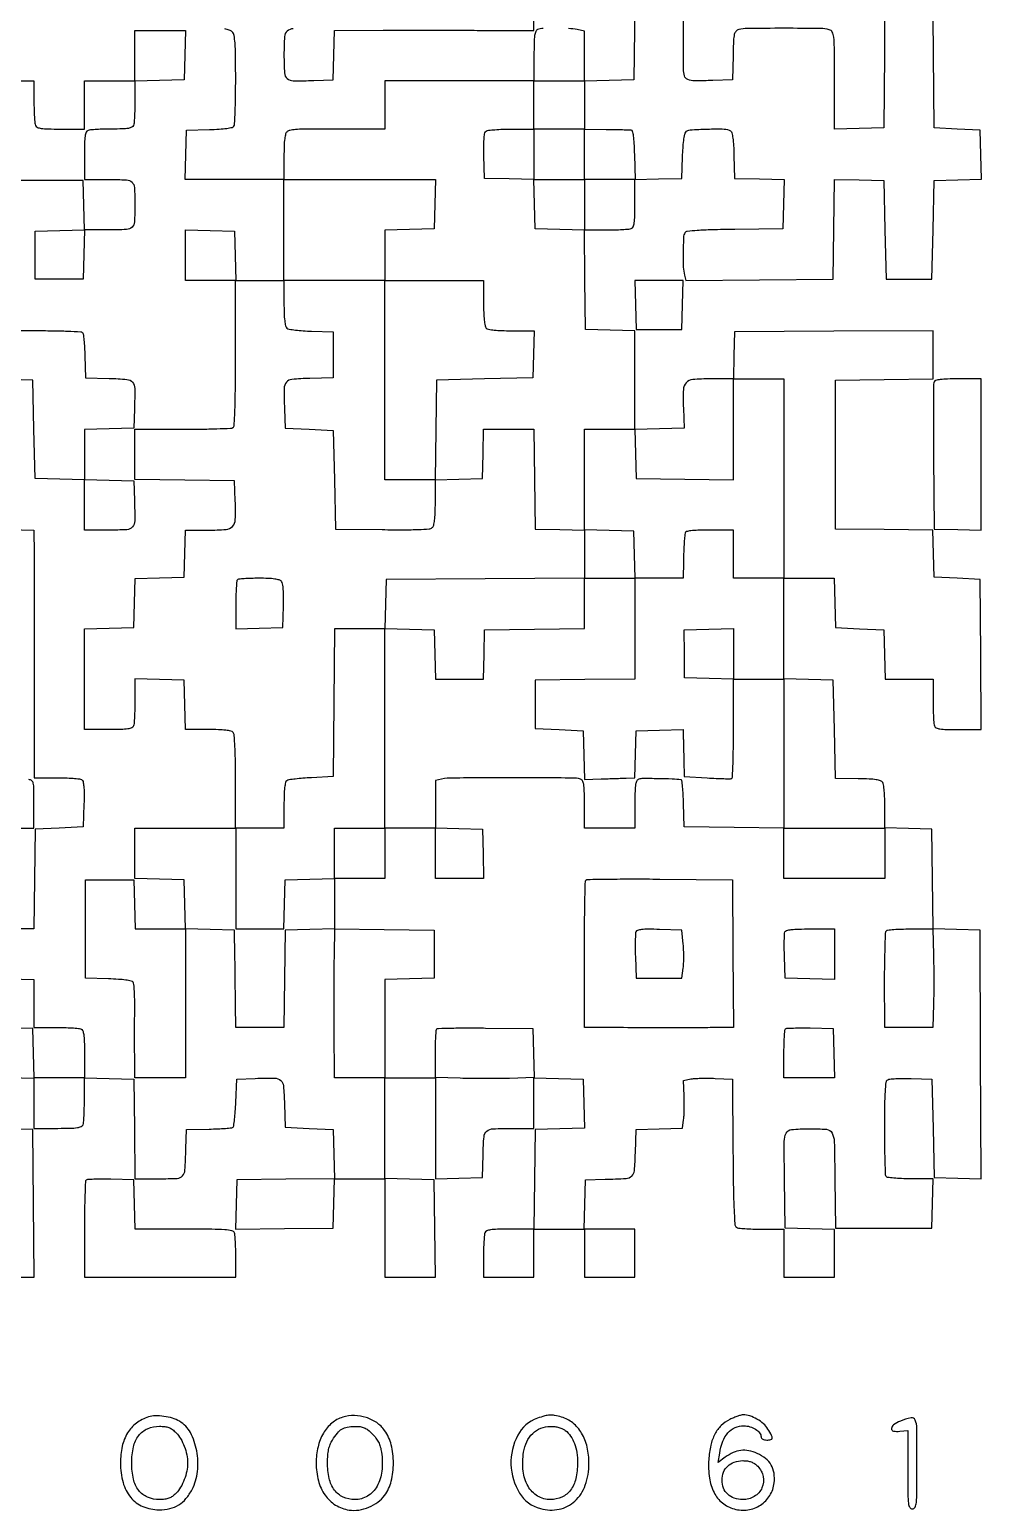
# Model space of a CAD drawing. Extents: x 179 to 1071, y 112 to 1107.
# Drawn here: x 656 to 1071, y 112 to 758 of the extents above; entities that cross this region are included whole.
import ezdxf

# ---------------------------------------------------------------- set-up
doc = ezdxf.new("R2010")
doc.units = 0

msp = doc.modelspace()

# ---------------------------------------------------------------- linework, layer by layer
for points in [[(647.25, 301.216168), (658, 300.932337), (658, 289.966168), (658, 279), (668.393011, 279, 0.005351), (673.960143, 279.059586, 0.030363), (676.913621, 279.30265, 0.063068), (678.601595, 279.76761, 0.205218), (679.393011, 280.581787, 0.0721), (679.632128, 281.638889, 0.005887), (679.821697, 284.475463, 0.007809), (679.955696, 287.880092, 0.00593), (680, 291.615619), (680, 301.067663), (690.75, 300.783832), (701.5, 300.5), (701.769502, 278.75), (702.039005, 257), (712.50045, 257, 0.011615), (720.475254, 257.185286, 0.199966), (722.786976, 258.276951, 0.170041), (723.829986, 260.757562, 0.007917), (724.24922, 270), (724.5, 278.5), (734.33884, 278.672173, 0.006114), (738.157126, 278.785708, 0.0092), (741.481737, 278.986604, 0.004687), (744.269295, 279.232903, 0.17277), (744.83884, 279.5008, 0.167794), (745.11859, 280.070473, 0.004289), (745.452659, 282.952261, 0.008673), (745.760501, 286.383219, 0.005756), (746, 290.328626), (746.5, 300.5), (754.496645, 300.796504, -0.010944), (762.958841, 300.924926, -0.179106), (765.567079, 299.939704, -0.195806), (766.788181, 297.526579, -0.013482), (767.215131, 289.7397), (767.5, 279.5), (778, 279), (788.5, 278.5), (788.783629, 267.769986), (789.067258, 257.039971), (767.783629, 256.769986), (746.5, 256.5), (746.2164, 245.772871), (745.932801, 235.045741), (767.2164, 235.272871), (788.5, 235.5), (788.783832, 246.25), (789.067663, 257), (800.033832, 257), (811, 257), (811, 235.5), (811, 214), (822.019888, 214), (833.039775, 214), (832.769888, 235.25), (832.5, 256.5), (821.75, 256.783832), (811, 257.067663), (811, 279.033832), (811, 301), (822, 301), (833, 301), (833, 278.965017), (833, 256.930034), (843.25, 257.215017), (853.5, 257.5), (853.783793, 267.642206, -0.014077), (854.217345, 275.358739, -0.199184), (855.462909, 277.765918, -0.166903), (858.143851, 278.803651, -0.00925), (867.25, 278.986345), (876, 279), (876, 290.033832), (876, 301.067663), (886.75, 300.783832), (897.5, 300.5), (897.783485, 289.784171), (898.06697, 279.068343), (887.283485, 278.784171), (876.5, 278.5), (876.230498, 256.75), (875.960995, 235), (865.587486, 235, 0.005366), (860.031922, 234.940377, 0.030411), (857.083259, 234.697251, 0.063154), (855.397758, 234.232207, 0.205063), (854.606989, 233.418213, 0.070946), (854.368222, 232.373807, 0.006338), (854.178303, 229.68135, 0.008159), (854.044331, 226.449196, 0.006277), (854, 222.918213), (854, 214), (865, 214), (876, 214), (876, 224.5), (876, 235), (887, 235), (898, 235), (898, 224.5), (898, 214), (909, 214), (920, 214), (920, 224.5), (920, 235), (908.966168, 235), (897.932337, 235), (898.216168, 245.75), (898.5, 256.5), (907, 256.75078, 0.008001), (916.14566, 257.167162, 0.165236), (918.65727, 258.196667, 0.196929), (919.809521, 260.49116, 0.012174), (920.215131, 268.2603), (920.5, 278.5), (930.62757, 278.783631), (940.755139, 279.067263), (941.245984, 282.783631, 0.02043), (941.416849, 284.667274, 0.007166), (941.512695, 287.383123, 0.007101), (941.532878, 290.376392, 0.008251), (941.464663, 293.222743), (941.192497, 299.945487), (944.346249, 300.529234, -0.031064), (946.043619, 300.735482, -0.008198), (948.776711, 300.851473, -0.008289), (951.8973, 300.880936, -0.008427), (955, 300.80649), (962.5, 300.5), (962.764319, 268.550168, 0.001803), (962.951056, 252.830801, 0.007577), (963.240328, 243.392156, 0.00522), (963.604237, 236.927232, 0.238962), (964.264319, 235.81548, 0.116655), (965.161958, 235.504391, 0.00716), (968.001081, 235.256679, 0.010334), (971.425135, 235.078324, 0.007451), (975.25, 235.015313), (985, 235), (985, 224.5), (985, 214), (996, 214), (1007, 214), (1007, 224.466168), (1007, 234.932337), (996.25, 235.216168), (985.5, 235.5), (985.230327, 256.676368, -0.002894), (985.114948, 273.286134, -0.113803), (985.931649, 276.846733, -0.262233), (988.256707, 278.457191, -0.020951), (996, 278.852176, -0.023367), (1003.569883, 278.567007, -0.259986), (1005.986741, 276.937953, -0.111428), (1006.916873, 273.250027, -0.003097), (1007.23029, 256.688868), (1007.5, 235.5), (1028.5, 235.5), (1049.5, 235.5), (1049.783832, 246.25), (1050.067663, 257), (1040.092849, 257, -0.008799), (1036.22816, 257.068019, -0.013393), (1032.877585, 257.275957, -0.00795), (1030.122419, 257.565386, -0.227996), (1029.537435, 257.93943, -0.130928), (1029.302489, 258.717651, -0.001313), (1029.126399, 264.547267, -0.004171), (1028.996714, 271.290813, -0.00268), (1028.953473, 279.114996, -0.002922), (1029.010311, 289.125537, -0.012193), (1029.226759, 295.151076, -0.012714), (1029.567267, 299.113726, -0.224442), (1030.225056, 300.180103, -0.121711), (1031.133128, 300.495494, -0.009052), (1033.769235, 300.690793, -0.01213), (1036.959757, 300.791612, -0.008901), (1040.5, 300.754537), (1049.5, 300.5), (1050, 279), (1050.5, 257.5), (1060.758629, 257.214922), (1071.017259, 256.929843), (1070.758629, 311.214922), (1070.5, 365.5), (1060.269405, 365.784769), (1050.038811, 366.069538), (1049.769405, 387.784769), (1049.5, 409.5), (1039.25, 409.784983), (1029, 410.069966), (1028.984687, 419.284983, 0.009171), (1028.911964, 422.920009, 0.012198), (1028.704745, 426.218488, 0.009545), (1028.414314, 428.942349, 0.110134), (1028.053195, 429.948169, 0.17626), (1027.132222, 430.659673, 0.041062), (1025.197464, 431.106097, 0.026201), (1022.162645, 431.387018, 0.007025), (1017.318508, 431.512332), (1007.5, 431.628325), (1007, 453.064163), (1006.5, 474.5), (995.75, 474.783832), (985, 475.067663), (985, 497.033832), (985, 519), (995.966168, 519), (1006.932337, 519), (1007.216168, 508.25), (1007.5, 497.5), (1018, 497), (1028.5, 496.5), (1028.783832, 485.75), (1029.067663, 475), (1039.533832, 475), (1050, 475), (1050, 465.581787, 0.005951), (1050.044305, 461.859224, 0.007831), (1050.178303, 458.465525, 0.005915), (1050.367894, 455.638111, 0.07203), (1050.606989, 454.581787, 0.201272), (1051.382022, 453.772279, 0.065239), (1053.008523, 453.305235, 0.031606), (1055.841873, 453.060568, 0.005737), (1061.120653, 453), (1071.027329, 453), (1070.763664, 485.75), (1070.5, 518.5), (1060.5, 519), (1050.5, 519.5), (1050.215235, 529.730213), (1049.930471, 539.960427), (1028.715235, 540.230213), (1007.5, 540.5), (1007.5, 573), (1007.5, 605.5), (1028.75, 605.769888), (1050, 606.039775), (1050, 616.53051), (1050, 627.021245), (1006.75, 626.760623), (963.5, 626.5), (963.215017, 616.25), (962.930034, 606), (953.000201, 606, 0.018871), (945.228723, 605.706578, 0.189561), (942.360135, 604.320349, 0.180315), (941.127805, 601.315279, 0.016783), (941.13751, 593.162827), (941.438694, 584.5), (930.719347, 584.216168), (920, 583.932337), (920, 605.432337), (920, 626.932337), (909.25, 627.216168), (898.5, 627.5), (898.230498, 649.25), (897.960995, 671), (907.39871, 671, 0.005939), (911.128746, 671.044304, 0.007818), (914.528746, 671.178303, 0.005899), (917.36144, 671.367881, 0.07207), (918.418213, 671.606989, 0.204941), (919.232062, 672.397244, 0.063222), (919.697172, 674.080782, 0.030449), (919.940347, 677.025624, 0.005378), (920, 682.572006), (920, 692.930034), (930.25, 693.215017), (940.5, 693.5), (940.790118, 702.945876, -0.010217), (940.980158, 706.65896, -0.013854), (941.312947, 710.000112, -0.010763), (941.722996, 712.740901, -0.131421), (942.162563, 713.695876, -0.206657), (944.067465, 714.66469, -0.009289), (951.58502, 714.998252, -0.011483), (958.996687, 715.018996, -0.137342), (961.711195, 714.199653, -0.199883), (962.262532, 713.411, -0.01918), (962.684251, 711.055937, -0.019108), (963.012968, 707.800174, -0.00836), (963.211195, 703.464966), (963.5, 693.5), (974.283485, 693.215829), (985.06697, 692.931657), (984.783485, 682.215829), (984.5, 671.5), (963.546095, 671.229091, 0.003025), (953.538324, 671.039141, 0.01097), (947.179757, 670.740282, 0.009456), (942.821704, 670.35659, 0.228384), (941.811407, 669.729091, 0.13291), (941.204368, 667.778212, 0.006948), (941.048938, 661.164511, 0.010474), (941.122408, 654.689414, 0.05744), (941.633867, 651.236306), (942.240425, 648.972611), (974.370213, 649.236306), (1006.5, 649.5), (1006.769596, 671.283633), (1007.039192, 693.067266), (1017.769596, 692.783633), (1028.5, 692.5), (1029, 671), (1029.5, 649.5), (1039.5, 649.5), (1049.5, 649.5), (1050, 671), (1050.5, 692.5), (1060.783473, 692.785353), (1071.066946, 693.070705), (1070.783473, 703.785353), (1070.5, 714.5), (1060.5, 715), (1050.5, 715.5), (1050.236147, 747.75), (1049.972294, 780)], [(771.045822, 758.803372, 0.171713), (768.395485, 757.750009, 0.202334), (767.213212, 755.321825, 0.013459), (767, 747.402421, 0.013491), (767.21391, 739.475981, 0.204218), (768.402094, 737.058713, 0.178421), (771.042866, 736.070994, 0.009873), (780, 736.204946), (788.5, 736.5), (788.783832, 747.25), (789.067663, 758), (810.283832, 758.083521, -0.000685), (820.011605, 758.10848, -0.000388), (831.797947, 758.113418, -0.000387), (843.680608, 758.099973, -0.000637), (853.730454, 758.068011), (875.960909, 757.968979), (876.230454, 779.73449)], [(920.039005, 780), (919.769502, 758.25), (919.5, 736.5), (908.75, 736.216168), (898, 735.932337), (898, 746.841168), (898, 757.75), (894.875, 758.375, 0.037111), (891.115696, 758.840536, 0.011996)], [(1029.027706, 780), (1028.763853, 747.75), (1028.5, 715.5), (1017.75, 715.216168), (1007, 714.932337), (1007, 736.349537, 0.001347), (1006.96167, 750.580505, 0.024114), (1006.716698, 755.145973, 0.094889), (1006.067776, 757.312352, 0.210194), (1004.75, 758.369714, 0.063502), (1000.905156, 758.891961, 0.001989), (985.014213, 758.958612, 0.001985), (969.121176, 758.898953, 0.063636), (965.282735, 758.378274, 0.141505), (964.039022, 757.627557, 0.132685), (963.349036, 756.311084, 0.0442), (963.009247, 753.7238, 0.00392), (962.782735, 747.141929), (962.5, 736.5), (954, 736.204946, -0.00809), (946.04577, 736.05763, -0.095004), (943.015183, 736.631367, -0.232684), (941.630247, 738.157219, -0.076286), (941.233338, 741.25297, 0.006137), (941.265501, 743.828286, 0.000799), (941.257905, 749.319622, 0.00093), (941.226368, 755.834058, 0.000778), (941.169262, 762.75)], [(625.5, 736), (658, 736), (658, 727.081787, 0.006277), (658.044331, 723.550804, 0.008159), (658.178303, 720.31865, 0.006338), (658.368222, 717.626193, 0.070946), (658.606989, 716.581787, 0.205218), (659.398405, 715.76761, 0.063068), (661.086379, 715.30265, 0.030363), (664.039857, 715.059586, 0.005351), (669.606989, 715), (680, 715), (680, 725.5), (680, 736), (691, 736), (702, 736), (702, 747), (702, 758), (713.033832, 758), (724.067663, 758), (723.783832, 747.25), (723.5, 736.5), (712.75, 736.216168), (702, 735.932337), (702, 727.047956, -0.0063), (701.955668, 723.529935, -0.008182), (701.821697, 720.308712, -0.006369), (701.631755, 717.625356, -0.070869), (701.393011, 716.581787, -0.191652), (700.656877, 715.783827, -0.070258), (699.167248, 715.312102, -0.03479), (696.605148, 715.063195, -0.006824), (691.974799, 715, 0.006352), (688.484808, 714.955664, 0.008233), (685.287222, 714.821697, 0.006434), (682.623534, 714.631706, 0.070701), (681.581787, 714.393011, 0.205218), (680.76761, 713.601595, 0.063068), (680.30265, 711.913621, 0.030363), (680.059586, 708.960143, 0.005351), (680, 703.393011), (680, 693), (690.393011, 693, -0.010922), (698.343494, 692.826317, -0.180645), (700.74294, 691.808678, -0.192687), (701.809561, 689.492344, -0.012707), (702, 682, -0.01268), (701.809999, 674.509006, -0.192337), (700.745456, 672.192413, -0.180952), (698.350302, 671.174156, -0.010989), (690.426843, 671), (680.067663, 671), (679.783832, 660.25), (679.5, 649.5), (669, 649.5), (658.5, 649.5), (658.5, 660), (658.5, 670.5), (669.283485, 670.784171), (680.06697, 671.068343), (679.783485, 681.784171), (679.5, 692.5), (647, 692.5)], [(879.976337, 758.882333, 0.082604), (877.581787, 758.393011, 0.209079), (876.763049, 757.585285, 0.06089), (876.300233, 755.833669, 0.029178), (876.058671, 752.756842, 0.005003), (876, 746.893011), (876, 736), (843.5, 736), (811, 736), (811, 725.5), (811, 715), (800.25, 714.937986, -0.001323), (795.420303, 714.922906, -0.00083), (789.771122, 714.929594, -0.000833), (784.209548, 714.954674, -0.001522), (779.672969, 714.996501, 0.008808), (775.402679, 714.973647, 0.017756), (772.042149, 714.776915, 0.018659), (769.531517, 714.445369, 0.131783), (768.422969, 713.93607, 0.151738), (767.736903, 712.88178, 0.036952), (767.315905, 710.824429, 0.024744), (767.069928, 707.697176, 0.007254), (767, 702.877555), (767, 693), (745.466168, 693), (723.932337, 693), (724.216168, 703.75), (724.5, 714.5), (734.464966, 714.788805, 0.008338), (738.80394, 714.987015, 0.019168), (742.055866, 715.31545, 0.019281), (744.404658, 715.7369, 0.201558), (745.187814, 716.288805, 0.12891), (745.492639, 717.264813, 0.002304), (745.723033, 722.785927, 0.005593), (745.890764, 729.257764, 0.003683), (745.945579, 736.705841, 0.002724), (745.88882, 747.112775, 0.015847), (745.65528, 752.592411, 0.027506), (745.226695, 755.888974, 0.15142), (744.401302, 757.455841, 0.119037), (743.172159, 758.206798, 0.042944), (741.162541, 758.668113, 0.027204)], [(642.146051, 627.234887, 0.005148), (658.181631, 627.069767, -0.003685), (665.962126, 627.012422, -0.005791), (672.644869, 626.836479, -0.001881), (678.396392, 626.596707, -0.187133), (679.124405, 626.275595, -0.164875), (679.450897, 625.614267, -0.006671), (679.770686, 622.926814, -0.011068), (680.040262, 619.684818, -0.007551), (680.209289, 615.990711), (680.5, 606.5), (690.7397, 606.215131, -0.013827), (698.54295, 605.781878, -0.200378), (700.948742, 604.533568, -0.174565), (701.925177, 601.86687, -0.010012), (701.795054, 593), (701.5, 584.5), (690.75, 584.216168), (680, 583.932337), (680, 572.932337), (680, 561.932337), (669.25, 562.216168), (658.5, 562.5), (658, 584), (657.5, 605.5), (647.301769, 605.784412)], [(647.25, 540.216168), (658, 539.932337), (658.050699, 529.716168, -0.001057), (658.068554, 523.449345, -0.000128), (658.075185, 509.649437, -0.000152), (658.073907, 493.250024, -0.000125), (658.062863, 475.75), (658.024329, 432), (667.762165, 431.984687, -0.007765), (671.586112, 431.919286, -0.010686), (675.017929, 431.733781, -0.007598), (677.860381, 431.475639, -0.115411), (678.788231, 431.152042, -0.19692), (679.395734, 430.294865, -0.033714), (679.721018, 428.282937, -0.023663), (679.861823, 425.195195, -0.006827), (679.788231, 420.417355), (679.5, 410.5), (669, 410), (658.5, 409.5), (658.230498, 387.75), (657.960995, 366), (647.49955, 366, 0.01324)], [(647.5, 410), (658, 410), (658, 420.5, 0.003352), (657.954921, 427.224924, 0.048655), (657.69244, 429.587618, 0.175767), (657.016838, 430.675217, 0.149258), (655.75, 431.167506, 0.001986)], [(647.25, 344.216168), (658, 343.932337), (658, 333.466168), (658, 323), (667.418213, 323, -0.005951), (671.140776, 322.955695, -0.007831), (674.534475, 322.821697, -0.005915), (677.361889, 322.632106, -0.07203), (678.418213, 322.393011, -0.205218), (679.23239, 321.601595, -0.063068), (679.69735, 319.913621, -0.030363), (679.940414, 316.960143, -0.005351), (680, 311.393011), (680, 301), (669.033832, 301), (658.067663, 301), (657.783832, 311.75), (657.5, 322.5), (647.25, 322.784983)], [(647.013853, 214), (658.027706, 214), (657.763853, 246.25), (657.5, 278.5), (637.666323, 278.740401, 0.00412)]]:
    msp.add_lwpolyline(points, format="xyb")
for points in [[(898, 725.5), (898, 715), (907.5, 714.875, -0.001059), (911.230171, 714.818016, -0.001465), (914.576563, 714.75, -0.000912), (917.391503, 714.679401, -0.018195), (918.25, 714.625, -0.313411), (918.86243, 714.101682, -0.029046), (919.276358, 712.040598, -0.022175), (919.586897, 708.808144, -0.006259), (919.783832, 703.75), (920.067663, 693), (909.033832, 693), (898, 693), (898, 681.966168), (898, 670.932337), (887.25, 671.216168), (876.5, 671.5), (876.216508, 682.216508), (875.933016, 692.933016), (865.216508, 693.216508), (854.5, 693.5), (854.211769, 703.417355, -0.006827), (854.138177, 708.195195, -0.023663), (854.278982, 711.282937, -0.033714), (854.604266, 713.294865, -0.19692), (855.211769, 714.152042, -0.115445), (856.139851, 714.475649, -0.007585), (858.985645, 714.733781, -0.010675), (862.421391, 714.919286, -0.007755), (866.25, 714.984687), (876, 715), (876, 725.5), (876, 736), (887, 736), (898, 736)], [(832.783832, 682.25), (832.5, 671.5), (821.75, 671.216168), (811, 670.932337), (811, 659.966168), (811, 649), (832.5, 649), (854, 649), (854, 639.2, 0.008695), (854.074295, 634.928253, 0.018472), (854.311224, 631.630442, 0.019349), (854.671932, 629.200304, 0.150969), (855.2, 628.2, 0.151099), (856.201601, 627.671574, 0.019307), (858.637948, 627.311007, 0.018431), (861.94585, 627.074216, 0.008651), (866.234983, 627), (876.069966, 627), (875.784983, 616.75), (875.5, 606.5), (854.5, 606), (833.5, 605.5), (833.2304, 583.714801), (832.960799, 561.929601), (843.2304, 562.214801), (853.5, 562.5), (853.783832, 573.25), (854.067663, 584), (865.014329, 584), (875.960995, 584), (876.230498, 562.25), (876.5, 540.5), (887.25, 540.216168), (898, 539.932337), (898, 561.966168), (898, 584), (908.966168, 584), (919.932337, 584), (920.216168, 573.25), (920.5, 562.5), (941.75, 562.230112), (963, 561.960225), (963, 583.980112), (963, 606), (974, 606), (985, 606), (985, 562.5), (985, 519), (974, 519), (963, 519), (963, 529.5), (963, 540), (952.5, 540, 0.006109), (947.478816, 539.938651, 0.023127), (944.346248, 539.716867, 0.032638), (942.387958, 539.356104, 0.312239), (941.858431, 538.75, 0.006668), (941.59751, 536.134712, 0.007792), (941.4217, 533.645783, 0.005874), (941.291955, 530.643419, 0.001963), (941.171044, 526.25), (941, 519), (930.5, 519), (920, 519), (920, 497.019502), (920, 475.039005), (898.25, 474.769502), (876.5, 474.5), (876.5, 464), (876.5, 453.5), (887, 453), (897.5, 452.5), (897.782846, 441.847171), (898.065692, 431.194342), (905.282846, 431.439187, 0.000386), (908.318421, 431.544515, 0.000344), (911.471247, 431.658517, 0.000345), (914.30475, 431.764884, 0.001072), (916.215017, 431.842017), (919.930034, 432), (920.215017, 442.25), (920.5, 452.5), (930.75, 452.784983), (941, 453.069966), (941.091885, 449.784983, -0.000709), (941.137636, 448.061977, -0.000207), (941.203226, 445.408714, -0.000208), (941.27461, 442.420916, -0.000222), (941.341885, 439.5), (941.5, 432.5), (951.5, 431.885509, 0.004363), (955.386444, 431.680715, 0.006539), (958.782812, 431.575931, 0.003037), (961.66394, 431.542248, 0.13065), (962.25, 431.694526, 0.259937), (962.554743, 432.19366, 0.001294), (962.779688, 438.281979, 0.005306), (962.945966, 445.287696, 0.00328), (963, 453.525185), (963, 474.932337), (952.322858, 475.216168), (941.645716, 475.5), (941.572858, 486), (941.5, 496.5), (952.25, 496.783832), (963, 497.067663), (963, 486.033832), (963, 475), (974, 475), (985, 475), (985, 442.5), (985, 410), (1007, 410), (1029, 410), (1029, 399), (1029, 388), (1007, 388), (985, 388), (985, 398.980498), (985, 409.960995), (963.25, 410.230498), (941.5, 410.5), (941.215017, 420.75, 0.006511), (941.054281, 424.685707, 0.010663), (940.803711, 428.013055, 0.004524), (940.509858, 430.787086, 0.348815), (940.215017, 431.081678, 0.019373), (936.245988, 431.379907, 0.005268), (929.955151, 431.541748, 0.002828), (923.507003, 431.60319, 0.070242), (921.75, 431.362072, 0.198032), (920.823949, 430.631958, 0.088577), (920.303842, 429.140138, 0.035027), (920.05536, 426.347507, 0.00468), (920, 420.432612), (920, 410), (909, 410), (898, 410), (898, 420.432612, 0.004686), (897.944575, 426.345809, 0.034998), (897.696008, 429.140373, 0.088312), (897.175976, 430.634926, 0.19747), (896.25, 431.368318, 0.069448), (892.870121, 431.848963, 0.000588), (866.406499, 431.886327, 0.000822), (840.46676, 431.849821, 0.047879), (835.75, 431.382588), (833, 430.841089), (833, 420.455528), (833, 410.069966), (843.25, 409.784983), (853.5, 409.5), (853.783832, 398.75), (854.067663, 388), (843.533832, 388), (833, 388), (833, 399), (833, 410), (822, 410), (811, 410), (811, 399), (811, 388), (800, 388), (789, 388), (789, 377.019502), (789, 366.039005), (810.75, 365.769502), (832.5, 365.5), (832.5, 355), (832.5, 344.5), (821.75, 344.216168), (811, 343.932337), (811, 322.466168), (811, 301), (800, 301), (789, 301), (788.916434, 322.25, -0.000831), (788.896087, 331.213201, -0.00073), (788.904068, 340.572662, -0.000733), (788.935999, 349.020055, -0.002207), (788.991685, 354.784595), (789.150503, 366.06919), (778.325252, 365.784595), (767.5, 365.5), (767.230112, 344.25), (766.960225, 323), (756.480112, 323), (746, 323), (745.881648, 332.75, -0.000062), (745.826894, 337.307015, -0.000032), (745.75939, 343.014063, -0.000032), (745.690668, 348.886916, -0.000048), (745.631648, 354), (745.5, 365.5), (734.75, 365.783832), (724, 366.067663), (724, 333.533832), (724, 301), (713, 301), (702, 301), (701.911553, 311.25, -0.001553), (701.885876, 315.898858, -0.000928), (701.882773, 321.426562, -0.000929), (701.90013, 326.930521, -0.001614), (701.937781, 331.5, 0.007662), (701.92267, 335.418944, 0.010719), (701.780462, 338.918289, 0.00732), (701.557566, 341.818955, 0.12536), (701.241194, 342.711195, 0.194131), (700.433271, 343.260532, 0.018836), (698.056234, 343.6832, 0.018899), (694.787011, 344.012908, 0.008436), (690.464966, 344.211195), (680.5, 344.5), (680.5, 366), (680.5, 387.5), (691, 387.5), (701.5, 387.5), (701.783832, 376.75), (702.067663, 366), (713.067663, 366), (724.067663, 366), (723.783832, 376.75), (723.5, 387.5), (712.75, 387.783832), (702, 388.067663), (702, 399.033832), (702, 410), (723.963481, 410), (745.926962, 410), (745.906831, 430.215795, 0.003818), (745.83201, 438.883186, 0.008549), (745.612337, 445.464274, 0.005449), (745.301658, 450.520807, 0.156372), (744.820906, 451.715795, 0.165205), (743.853639, 452.309656, 0.026504), (741.638335, 452.690317, 0.021415), (738.439246, 452.928615, 0.007882), (733.911387, 453), (724.067663, 453), (723.783832, 463.75), (723.5, 474.5), (712.75, 474.783832), (702, 475.067663), (702, 465.615619, -0.00593), (701.955696, 461.880092, -0.007809), (701.821697, 458.475463, -0.005887), (701.632128, 455.638889, -0.0721), (701.393011, 454.581787, -0.205218), (700.601595, 453.76761, -0.063068), (698.913621, 453.30265, -0.030363), (695.960143, 453.059586, -0.005351), (690.393011, 453), (680, 453), (680, 474.966168), (680, 496.932337), (690.75, 497.216168), (701.5, 497.5), (701.783492, 508.216508), (702.066984, 518.933016), (712.783492, 519.216508), (723.5, 519.5), (723.784983, 529.75), (724.069966, 540), (733.999799, 540, 0.018385), (741.752275, 540.285157, 0.190058), (744.578778, 541.647617, 0.180404), (745.792788, 544.609256, 0.01627), (745.788833, 552.756819), (745.5, 561.5), (723.75, 561.769502), (702, 562.039005), (702, 573.019502), (702, 584), (722.75, 584.015313, 0.003389), (730.788337, 584.075729, 0.005191), (737.753016, 584.247622, 0.001976), (743.718419, 584.480445, 0.131608), (744.685798, 584.784651, 0.241962), (745.304571, 585.841667, 0.004499), (745.608566, 592.472375, 0.007256), (745.820015, 601.950684, 0.001864), (745.882295, 617.269338), (745.892994, 649), (734.946497, 649), (724, 649), (724, 660.033832), (724, 671.067663), (734.75, 670.783832), (745.5, 670.5), (745.783832, 659.75), (746.067663, 649), (756.533832, 649), (767, 649), (767, 671), (767, 693), (800.033832, 693), (833.067663, 693)], [(767, 639.122445, 0.00775), (767.07111, 634.534962, 0.021862), (767.310401, 631.338284, 0.027915), (767.69658, 629.144506, 0.163434), (768.304124, 628.162563, 0.131421), (769.259099, 627.722996, 0.010763), (771.999888, 627.312947, 0.013854), (775.34104, 626.980158, 0.010217), (779.054124, 626.790118), (788.5, 626.5), (788.5, 616.5), (788.5, 606.5), (778.2603, 606.215131, 0.013827), (770.45705, 605.781878, 0.200378), (768.051258, 604.533568, 0.174565), (767.074823, 601.86687, 0.010012), (767.204946, 593), (767.5, 584.5), (778, 584), (788.5, 583.5), (789, 562), (789.5, 540.5), (809.87212, 540.228906, 0.003345), (819.276081, 540.166681, 0.010005), (825.705807, 540.29582, 0.008655), (830.27761, 540.558532, 0.155745), (831.62212, 541.10135, 0.156203), (832.27857, 542.129642, 0.033485), (832.686183, 544.234091, 0.023668), (832.929625, 547.387381, 0.007431), (833, 552.122445), (833, 562), (822, 562), (811, 562), (811, 605.5), (811, 649), (789, 649), (767, 649)], [(1050.454031, 604.740803, 0.089592), (1050.262009, 603.729818, 0.000579), (1050.190493, 594.601072, 0.002304), (1050.168885, 584.152527, 0.001466), (1050.235416, 571.990803), (1050.5, 540.5), (1060.75, 540.215017), (1071, 539.930034), (1071, 572.965017), (1071, 606), (1060.968615, 606, 0.006943), (1056.259955, 605.934612, 0.022858), (1053.16219, 605.706576, 0.029866), (1051.13516, 605.340013, 0.246246)], [(701.795054, 553, -0.009927), (701.928151, 544.034911, -0.179688), (700.933469, 541.397028, -0.203196), (698.50249, 540.211645, -0.01319), (690.480948, 540), (680, 540), (680, 551.033832), (680, 562.067663), (690.75, 561.783832), (701.5, 561.5)], [(898, 529.544454), (898, 519.021245), (854.75, 518.760623), (811.5, 518.5), (811.216168, 507.75), (810.932337, 497), (799.980021, 497), (789.027706, 497), (788.763853, 464.75), (788.5, 432.5), (779, 432, 0.007232), (775.26997, 431.749536, 0.009916), (771.923437, 431.409226, 0.007017), (769.151308, 431.032118, 0.106696), (768.25, 430.690983, 0.19692), (767.669514, 429.856029, 0.025729), (767.301781, 427.677283, 0.021357), (767.069157, 424.498597, 0.007587), (767, 419.940983), (767, 410), (756.5, 410), (746, 410), (746, 388), (746, 366), (756.466168, 366), (766.932337, 366), (767.216168, 376.75), (767.5, 387.5), (778.25, 387.783832), (789, 388.067663), (789, 399.033832), (789, 410), (800, 410), (811, 410), (811, 453.533832), (811, 497.067663), (821.75, 496.783832), (832.5, 496.5), (832.783832, 485.75), (833.067663, 475), (843.5, 475), (853.932337, 475), (854.216168, 485.75), (854.5, 496.5), (876.25, 496.769502), (898, 497.039005), (898, 508.019502), (898, 519), (909.034983, 519), (920.069966, 519), (919.784983, 529.25), (919.5, 539.5), (908.75, 539.783832), (898, 540.067663)], [(746.666667, 518.333333, 0.178639), (746.399782, 517.754233, 0.00449), (746.195833, 514.816807, 0.009084), (746.048275, 511.320041, 0.006002), (746, 507.29835), (746, 496.930034), (756.25, 497.215017), (766.5, 497.5), (766.788859, 506.850715, 0.009044), (766.84141, 510.957683, 0.018924), (766.703614, 514.150171, 0.020746), (766.412685, 516.513859, 0.132968), (765.916414, 517.600715, 0.147998), (764.922993, 518.257565, 0.037403), (763.00979, 518.676512, 0.026324), (760.18188, 518.926486, 0.008883), (756.044222, 519, 0.007137), (752.657974, 518.951661, 0.010606), (749.696324, 518.804167, 0.006007), (747.230897, 518.599099, 0.174334)], [(962.763853, 355.25), (963.027706, 323), (952.763853, 322.926805, -0.00126), (944.527276, 322.888824, -0.000694), (934.455126, 322.881746, -0.00058), (922.339842, 322.904102, -0.000334), (907.75, 322.957682), (898, 323), (898, 354.833333, -0.002001), (898.049029, 367.086392, -0.003231), (898.199888, 377.515513, -0.000593), (898.402981, 386.698691, -0.192864), (898.680468, 387.347135, -0.194926), (899.328722, 387.621499, -0.000608), (908.434599, 387.750224, -0.003285), (918.778546, 387.815907, -0.002034), (930.930468, 387.763802), (962.5, 387.5)], [(920.44275, 364.711405, 0.081149), (920.248444, 363.774362, 0.00524), (920.158923, 360.981301, 0.007536), (920.137209, 357.634347, 0.00554), (920.210159, 353.924983), (920.5, 344.5), (930.5, 344.5), (940.5, 344.5), (941.08534, 348.886315, 0.022863), (941.269448, 350.99849, 0.010307), (941.326793, 353.780045, 0.01018), (941.266834, 356.724741, 0.013684), (941.08534, 359.386315), (940.5, 365.5), (930.732592, 365.786422, 0.006215), (925.820487, 365.869374, 0.027145), (922.9185, 365.724677, 0.046335), (921.158442, 365.373938, 0.232847)], [(1007, 354.966168), (1007, 343.932337), (996.25, 344.216168), (985.5, 344.5), (985.210159, 353.924983, -0.005394), (985.136178, 357.631743, -0.007376), (985.154817, 360.970602, -0.005045), (985.239658, 363.758353, -0.081654), (985.428774, 364.674983, -0.241018), (986.150647, 365.322788, -0.034741), (988.157558, 365.706476, -0.023677), (991.342601, 365.936534, -0.00619), (996.468615, 366), (1007, 366)], [(1050.187616, 354.75, -0.004056), (1050.286888, 349.698016, -0.002552), (1050.324862, 343.79375, -0.002561), (1050.302819, 337.984411, -0.004692), (1050.216168, 333.25), (1049.932337, 323), (1039.466168, 323), (1029, 323), (1028.911553, 333.25, -0.003309), (1028.888588, 344.666119, -0.004562), (1029.029351, 354.917557, -0.001462), (1029.262568, 363.962499, -0.131976), (1029.642595, 365.230723, -0.234171), (1030.136586, 365.538486, -0.005739), (1032.880212, 365.774025, -0.011261), (1036.1761, 365.944374, -0.00728), (1039.996633, 366), (1049.875232, 366)], [(875.783172, 311.814994), (876.066345, 301.129987), (865.283172, 300.814994, -0.004768), (860.376586, 300.71848, -0.002806), (854.509744, 300.691957, -0.002806), (848.646059, 300.731259, -0.00479), (843.75, 300.838476), (833, 301.176952), (833, 311.421809, -0.006252), (833.049718, 315.397542, -0.009425), (833.201626, 318.858866, -0.004814), (833.411873, 321.76026, -0.177694), (833.686388, 322.353055, -0.192368), (834.323998, 322.626628, -0.001402), (840.21171, 322.758585, -0.005018), (847.00418, 322.823589, -0.003162), (854.936388, 322.769721), (875.5, 322.5)], [(1006.783832, 311.75), (1007.067663, 301), (996.033832, 301), (985, 301), (985, 311.333333, -0.006317), (985.050668, 315.343898, -0.009512), (985.205463, 318.836713, -0.004898), (985.419778, 321.762931, -0.177451), (985.699448, 322.366114, -0.183378), (986.300668, 322.636532, -0.005301), (989.145783, 322.777033, -0.010046), (992.547259, 322.840477, -0.006672), (996.449448, 322.782781), (1006.5, 322.5)], [(680.699448, 256.366114, 0.189039), (680.41589, 255.716778, 0.001397), (680.205463, 249.752338, 0.004978), (680.050471, 242.869838, 0.00314), (680, 234.833333), (680, 214), (713, 214), (746, 214), (746, 222.918213, 0.006277), (745.955669, 226.449196, 0.008159), (745.821697, 229.68135, 0.006338), (745.631778, 232.373807, 0.070946), (745.393011, 233.418213, 0.258602), (744.33804, 234.303692, 0.030077), (741.170055, 234.724381, 0.015924), (735.527804, 234.950419, 0.002049), (723.426843, 235), (702.067663, 235), (701.783832, 245.75), (701.5, 256.5), (691.449448, 256.782781, 0.006672), (687.547259, 256.840477, 0.010046), (684.145783, 256.777033, 0.005301), (681.300668, 256.636532, 0.183378)], [(707.913572, 153.088032, 0.085036), (702.636162, 150.344995, 0.094208), (698.789788, 146.08083, 0.083832), (696.477897, 140.272317, 0.05293), (695.705882, 133, 0.065616), (696.831261, 124.461472, 0.106939), (700.161122, 117.989075, 0.12112), (705.515477, 113.989974, 0.100446), (712.505462, 112.571429, 0.056533), (717.214517, 113.105567, 0.081381), (721.089592, 114.690713, 0.080995), (724.269033, 117.436469, 0.055444), (726.912266, 121.418154, 0.092132), (729.286825, 129.331321, 0.072457), (728.956148, 138.293724, 0.076983), (726.188282, 146.239408, 0.139223), (721.451286, 151.168444, 0.058464), (718.385158, 152.507645, 0.038556), (714.624865, 153.340354, 0.03904), (710.887441, 153.575431, 0.073745)], [(719.982649, 146.171197, -0.064408), (721.943053, 143.628272, -0.041248), (723.552724, 140.258838, -0.040305), (724.628378, 136.555223, -0.050566), (724.988846, 133, -0.050566), (724.628378, 129.444777, -0.040305), (723.552724, 125.741162, -0.041248), (721.943053, 122.371728, -0.064408), (719.982649, 119.828803, -0.035588), (718.357142, 118.419573, -0.067087), (716.843838, 117.57482, -0.064058), (715.113726, 117.13818, -0.029827), (712.799429, 117, -0.098271), (707.51678, 118.04839, -0.132988), (703.678186, 121.004557, -0.109725), (701.382433, 125.990016, -0.053292), (700.633152, 133, -0.053292), (701.382433, 140.009984, -0.109725), (703.678186, 144.995443, -0.132988), (707.51678, 147.95161, -0.098271), (712.799429, 149, -0.029827), (715.113726, 148.86182, -0.064058), (716.843838, 148.42518, -0.067087), (718.357142, 147.580427, -0.035588)], [(792.619302, 152.965577, 0.103791), (787.880689, 150.390624, 0.085403), (784.183932, 145.964093, 0.075144), (781.837242, 140.009431, 0.056409), (781.043924, 133, 0.062624), (782.018944, 125.245842, 0.09016), (784.895708, 118.97328, 0.101787), (789.475277, 114.637316, 0.10194), (795.39206, 112.463916, 0.074884), (799.637757, 112.466627, 0.060174), (804.044152, 113.687699, 0.060716), (807.992508, 115.905667, 0.0799), (810.888555, 118.843491, 0.094199), (813.756118, 125.080698, 0.060787), (814.724042, 132.997047, 0.060795), (813.759951, 140.912516, 0.094312), (810.895341, 147.14698, 0.085873), (807.426714, 150.583131, 0.075428), (802.851299, 152.843169, 0.073795), (797.715203, 153.676787, 0.076272)], [(805.510276, 145.689724, -0.033317), (807.091958, 143.881939, -0.046829), (808.227214, 142.065494, -0.046583), (809.008687, 140.061998, -0.0325), (809.52382, 137.689724, -0.063702), (809.70139, 129.477134, -0.102495), (807.574125, 122.833694, -0.128697), (803.435214, 118.56662, -0.138314), (797.85, 117.022236, -0.105676), (792.78233, 118.132507, -0.128833), (789.026012, 121.185689, -0.104915), (786.748335, 126.245592, -0.053677), (786.003738, 133.20034, -0.017951), (786.119663, 136.375737, -0.035434), (786.479691, 138.872192, -0.042119), (787.130509, 140.989182, -0.041276), (788.130319, 142.982316, -0.031083), (790.273677, 146.051604, -0.086982), (792.229695, 147.786364, -0.094862), (794.555164, 148.669215, -0.041616), (797.85, 148.968197, -0.031122), (800.257871, 148.835839, -0.071938), (802.003976, 148.369903, -0.06881), (803.592934, 147.413546, -0.026555)], [(877.5, 152.503716, 0.189598), (868.896264, 145.058848, 0.12957), (865.978985, 132.314585, 0.13015), (869.725237, 119.829776, 0.191646), (878.78926, 113.056746, 0.116714), (886.969309, 112.805894, 0.137845), (893.830208, 116.340187, 0.122881), (898.377412, 123.332215, 0.082331), (899.978038, 132.782119, 0.057337), (899.180141, 139.937374, 0.076938), (896.768307, 145.990315, 0.087556), (892.952516, 150.453, 0.104818), (888.056846, 153.000752, 0.020052), (885.019922, 153.714614, 0.059525), (882.889581, 153.867969, 0.056344), (880.719483, 153.518614, 0.016597)], [(889.642039, 147.227764, -0.072277), (891.970527, 144.716966, -0.060895), (893.652071, 141.501168, -0.053575), (894.664366, 137.587543, -0.036532), (895, 133, -0.055237), (894.243402, 126.172301, -0.104734), (891.94997, 121.164089, -0.127279), (888.189298, 118.126329, -0.105679), (883.15, 117.022236, -0.138314), (877.564786, 118.56662, -0.128697), (873.425875, 122.833694, -0.102495), (871.29861, 129.477134, -0.063702), (871.47618, 137.689724, -0.073431), (872.867681, 142.261664, -0.090281), (875.463043, 145.880817, -0.096551), (879.009803, 148.184791, -0.097482), (883.15, 148.977764, -0.031077), (885.059862, 148.849142, -0.033494), (886.890809, 148.484962, -0.036271), (888.478586, 147.930777, -0.067711)], [(961.423711, 151.980654, 0.078832), (957.658927, 149.310072, 0.07829), (954.895114, 145.59966, 0.066634), (953.10031, 140.696214, 0.03845), (952.215978, 134.463724, 0.049556), (952.496722, 126.43239, 0.085372), (954.496031, 120.066338, 0.10343), (958.151517, 115.55297, 0.105608), (963.283492, 112.923664, 0.101677), (969.293009, 112.56039, 0.108923), (974.796405, 114.627311, 0.111312), (978.835123, 118.768918, 0.110159), (980.725644, 124.258277, 0.063884), (980.659833, 128.544434, 0.09397), (979.441359, 132.097865, 0.09443), (977.012373, 134.946632, 0.06509), (973.379663, 137.156255, 0.053544), (969.620053, 138.358431, 0.08086), (966.192558, 138.499484, 0.079951), (962.869472, 137.544631, 0.051168), (959.420554, 135.469691), (956.341109, 133.158394), (956.986259, 137.329197, -0.051654), (958.328433, 142.442773, -0.091491), (960.571626, 146.164924, -0.109908), (963.665495, 148.406578, -0.102374), (967.5, 149.2, -0.072021), (970.183239, 148.811483, -0.07185), (972.648454, 147.67777, -0.082605), (974.398662, 146.081816, -0.168218), (975, 144.345012, 0.172986), (975.18751, 143.819249, 0.098327), (975.71468, 143.384501, 0.074706), (976.518389, 143.096168, 0.048868), (977.5, 143, 0.050164), (979.280008, 143.179034, 0.329174), (979.845475, 143.805453, 0.150774), (979.604349, 144.988919, 0.011806), (977.974365, 147.810176, 0.075868), (976.054523, 150.094334, 0.04896), (973.241313, 152.113573, 0.049277), (970.121065, 153.530396, 0.082236), (967.282119, 153.999211, 0.066726), (966.335821, 153.871934, 0.016218), (964.826088, 153.405935, 0.016343), (963.115048, 152.753088, 0.015616)], [(1035.75, 151.267125, 0.051658), (1032.812557, 149.690679, 0.233876), (1031.881556, 148.047648, 0.374642), (1032.761914, 146.915379, 0.077459), (1035.5, 146.810207), (1039, 147.218812), (1039, 130.109406, 0.001878), (1039.040854, 119.232196, 0.02722), (1039.279224, 115.388676, 0.105499), (1039.870849, 113.642009, 0.264413), (1041, 113, 0.286287), (1042.1449, 113.714064, 0.089188), (1042.725, 115.75, 0.023375), (1042.960377, 120.192962, 0.001547), (1043, 133, 0.002599), (1042.920787, 148.23689, 0.092115), (1042.239631, 151.701848, 0.364502), (1040.400952, 152.691819, 0.046073)], [(973.545455, 131.545455, -0.146221), (975.957323, 127.077749, -0.15817), (975.419891, 122.171844, -0.153097), (972.0704, 118.404019, -0.135896), (967, 117, -0.082046), (963.355432, 117.602101, -0.10776), (960.474754, 119.337268, -0.111483), (958.643264, 122.061363, -0.09273), (958, 125.5, -0.09273), (958.643264, 128.938637, -0.111483), (960.474754, 131.662732, -0.10776), (963.355432, 133.397899, -0.082046), (967, 134, -0.032708), (969.063279, 133.864886, -0.057058), (970.724242, 133.45, -0.061499), (972.162777, 132.69813, -0.045266)]]:
    msp.add_lwpolyline(points, format="xyb", close=True)
for points in [[(876, 704), (876, 693), (887, 693), (898, 693), (898, 704), (898, 715), (887, 715), (876, 715)], [(920.216168, 638.25), (920.5, 627.5), (930.5, 627.5), (940.5, 627.5), (940.783832, 638.25), (941.067663, 649), (930.5, 649), (919.932337, 649)]]:
    msp.add_lwpolyline(points, close=True)

doc.saveas('drawing.dxf')
